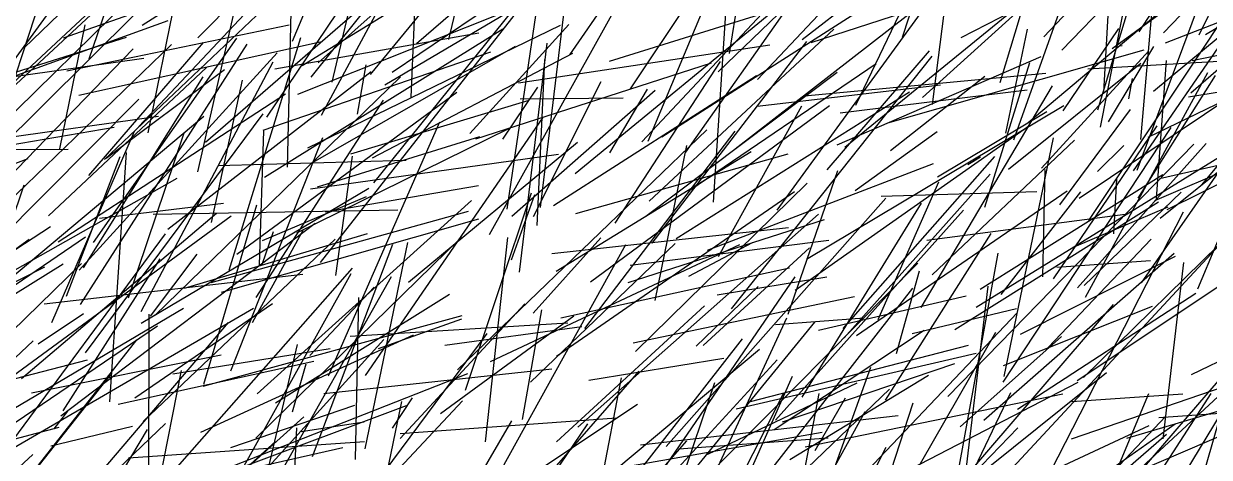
# Model space of a CAD drawing. Header units: metres. Extents: x 0 to 1019, y 0 to 619.
# Drawn here: x 669.5 to 760.2, y 203.3 to 236.4 of the extents above; entities that cross this region are included whole.
import ezdxf

# ---------------------------------------------------------------- set-up
doc = ezdxf.new("R2010")
doc.units = ezdxf.units.M

msp = doc.modelspace()

# ---------------------------------------------------------------- linework, layer by layer
at = {"color": 140}
msp.add_line((754.845, 235.82), (766.588, 254.036), dxfattribs=at)
at = {"color": 25}
for p, q in [((759.431, 235.589), (768.913, 254.82)), ((750.627, 216.418), (758.053, 223.543))]:
    msp.add_line(p, q, dxfattribs=at)
at = {"color": 183}
for p, q in [((669.547, 234.579), (687.771, 252.197)), ((684.388, 225.593), (698.776, 226.002)), ((710.278, 204.473), (721.588, 214.868)), ((741.271, 189.994), (756.882, 206.427))]:
    msp.add_line(p, q, dxfattribs=at)
at = {"color": 156}
for p, q in [((690.061, 235.105), (697.49, 252.785)), ((751.664, 225.129), (753.659, 227.123))]:
    msp.add_line(p, q, dxfattribs=at)
at = {"color": 110}
for p, q in [((691.499, 232.348), (706.423, 251.001)), ((710.608, 213.937), (728.08, 217.757))]:
    msp.add_line(p, q, dxfattribs=at)
at = {"color": 42}
for p, q in [((699.556, 234.915), (717.396, 250.37)), ((738.263, 230.799), (756.643, 247.409)), ((683.846, 201.967), (703.49, 209.697))]:
    msp.add_line(p, q, dxfattribs=at)
at = {"color": 29}
for p, q in [((711.285, 234.044), (722.935, 251.004)), ((750.114, 216.238), (759.968, 227.275))]:
    msp.add_line(p, q, dxfattribs=at)
at = {"color": 210}
for p, q in [((736.745, 235.393), (741.815, 250.992)), ((672.261, 226.866), (674.217, 236.336)), ((678.01, 207.815), (688.551, 215.046)), ((688.768, 207.449), (702.072, 215.752))]:
    msp.add_line(p, q, dxfattribs=at)
at = {"color": 248}
for p, q in [((674.52, 233.746), (680.076, 249.95)), ((748.931, 234.41), (763.595, 249.574)), ((753.337, 234.736), (753.546, 234.766)), ((722.668, 218.634), (729.037, 230.16))]:
    msp.add_line(p, q, dxfattribs=at)
at = {"color": 150}
for p, q in [((729.054, 235.221), (747.95, 249.856)), ((669.352, 209.313), (684.252, 221.946))]:
    msp.add_line(p, q, dxfattribs=at)
at = {"color": 3}
msp.add_line((751.69, 229.838), (757.641, 249.708), dxfattribs=at)
at = {"color": 144}
for p, q in [((756.689, 235.723), (770.125, 249.859)), ((758.896, 233.605), (765.168, 234.916)), ((735.248, 201.303), (750.171, 209.026))]:
    msp.add_line(p, q, dxfattribs=at)
at = {"color": 192}
msp.add_line((692.277, 229.43), (702.777, 248.944), dxfattribs=at)
at = {"color": 64}
for p, q in [((723.506, 234.164), (725.923, 249.187)), ((729.739, 234.998), (744.37, 239.739)), ((744.436, 209.023), (757.276, 228.485)), ((659.902, 204.433), (673.932, 218.105))]:
    msp.add_line(p, q, dxfattribs=at)
at = {"color": 77}
for p, q in [((678.316, 228.562), (697.003, 248.489)), ((708.265, 209.021), (719.333, 219.634)), ((722.551, 215.697), (730.951, 217.089))]:
    msp.add_line(p, q, dxfattribs=at)
at = {"color": 62}
for p, q in [((702.029, 235.226), (705.152, 248.423)), ((748.77, 222.571), (754.184, 229.868))]:
    msp.add_line(p, q, dxfattribs=at)
at = {"color": 74}
for p, q in [((715.927, 231.44), (726.994, 248.085)), ((729.247, 230.92), (747.708, 232.66)), ((721.57, 201.596), (737.92, 218.11))]:
    msp.add_line(p, q, dxfattribs=at)
at = {"color": 142}
for p, q in [((752.772, 234.523), (771.299, 248.062)), ((740.851, 201.277), (744.065, 218.88)), ((728.119, 203.115), (738.724, 209.57))]:
    msp.add_line(p, q, dxfattribs=at)
at = {"color": 124}
msp.add_line((755.939, 231.269), (775.641, 247.663), dxfattribs=at)
at = {"color": 226}
for p, q in [((666.59, 229.94), (684.63, 246.735)), ((733.16, 230.209), (740.62, 245.769)), ((723.648, 214.631), (739.009, 233.943))]:
    msp.add_line(p, q, dxfattribs=at)
at = {"color": 122}
msp.add_line((678.569, 236.323), (694.971, 246.707), dxfattribs=at)
at = {"color": 181}
for p, q in [((679.022, 228.093), (682.983, 247.446)), ((680.536, 220.716), (696.096, 232.769))]:
    msp.add_line(p, q, dxfattribs=at)
at = {"color": 67}
for p, q in [((682.838, 235.361), (694.462, 247.138)), ((752.504, 228.933), (755.962, 234.691)), ((717.101, 221.724), (731.736, 232.728)), ((751.6, 199.335), (767.251, 213.84)), ((671.832, 193.459), (678.981, 205.407))]:
    msp.add_line(p, q, dxfattribs=at)
at = {"color": 106}
for p, q in [((725.647, 232.155), (739.433, 246.807)), ((687.919, 224.703), (706.165, 236.038)), ((687.289, 215.491), (697.044, 230.591)), ((663.768, 215.864), (671.551, 220.923)), ((719.315, 195.355), (727.875, 213.953))]:
    msp.add_line(p, q, dxfattribs=at)
at = {"color": 133}
for p, q in [((744.196, 231.94), (748.882, 247.375)), ((711.886, 205.591), (730.317, 221.858)), ((751.037, 200.627), (766.647, 207.335))]:
    msp.add_line(p, q, dxfattribs=at)
at = {"color": 188}
msp.add_line((758.798, 231.144), (777.634, 247.52), dxfattribs=at)
at = {"color": 53}
for p, q in [((693.117, 231.957), (696.477, 246.395)), ((752.627, 201.3), (756.919, 205.051))]:
    msp.add_line(p, q, dxfattribs=at)
at = {"color": 73}
for p, q in [((696.044, 232.552), (707.29, 246.228)), ((674.085, 217.768), (683.229, 232.374))]:
    msp.add_line(p, q, dxfattribs=at)
at = {"color": 135}
for p, q in [((665.757, 228.887), (683.174, 245.022)), ((755.025, 216.626), (764.571, 230.348)), ((680.914, 209.663), (692.957, 211.606)), ((692.471, 208.145), (709.918, 210.047))]:
    msp.add_line(p, q, dxfattribs=at)
at = {"color": 244}
msp.add_line((747.539, 235.426), (757.298, 245.696), dxfattribs=at)
at = {"color": 253}
for p, q in [((752.125, 231.196), (752.958, 245.557)), ((754.971, 227.584), (756.42, 244.489))]:
    msp.add_line(p, q, dxfattribs=at)
at = {"color": 127}
for p, q in [((663.584, 226.543), (676.434, 244.139)), ((746.353, 228.868), (760.391, 240.703)), ((721.822, 219.108), (739.116, 225.737))]:
    msp.add_line(p, q, dxfattribs=at)
at = {"color": 28}
for p, q in [((664.363, 225.311), (683.836, 244.45)), ((722.63, 232.762), (728.84, 238.737)), ((689.757, 191.138), (690.403, 205.538))]:
    msp.add_line(p, q, dxfattribs=at)
at = {"color": 163}
for p, q in [((682.82, 225.107), (687.155, 244.132)), ((665.157, 211.101), (669.535, 224.112)), ((710.833, 192.955), (727.145, 210.728))]:
    msp.add_line(p, q, dxfattribs=at)
at = {"color": 7}
for p, q in [((697.698, 232.72), (715.492, 244.744)), ((745.257, 227.549), (750.291, 241.75))]:
    msp.add_line(p, q, dxfattribs=at)
at = {"color": 16}
msp.add_line((688.119, 229.287), (697.567, 243.346), dxfattribs=at)
at = {"color": 14}
for p, q in [((717.271, 227.459), (723.925, 243.386)), ((735.429, 207.656), (743.514, 220.381))]:
    msp.add_line(p, q, dxfattribs=at)
at = {"color": 51}
for p, q in [((754.689, 225.22), (761.366, 243.148)), ((692.221, 218.164), (707.879, 238.14))]:
    msp.add_line(p, q, dxfattribs=at)
at = {"color": 134}
for p, q in [((667.189, 227.324), (672.206, 242.609)), ((678.638, 206.004), (693.342, 219.952))]:
    msp.add_line(p, q, dxfattribs=at)
at = {"color": 94}
for p, q in [((672.551, 235.361), (692.464, 242.372)), ((690.079, 206.742), (691.11, 210.421))]:
    msp.add_line(p, q, dxfattribs=at)
at = {"color": 112}
for p, q in [((689.676, 225.472), (690.075, 242.157)), ((699.16, 230.806), (699.467, 237.942))]:
    msp.add_line(p, q, dxfattribs=at)
at = {"color": 61}
msp.add_line((692.03, 233.426), (702.785, 243.045), dxfattribs=at)
at = {"color": 49}
for p, q in [((716.796, 227.388), (731.396, 242.973)), ((687.824, 228.283), (705.256, 234.291))]:
    msp.add_line(p, q, dxfattribs=at)
at = {"color": 76}
for p, q in [((739.035, 230.247), (740.572, 242.401)), ((687.744, 218.016), (688.617, 220.54)), ((721.35, 194.693), (735.748, 208.495)), ((729.814, 189.252), (745.556, 205.527))]:
    msp.add_line(p, q, dxfattribs=at)
at = {"color": 89}
for p, q in [((741.234, 235.371), (754.643, 242.293)), ((720.478, 223.696), (734.726, 233.378))]:
    msp.add_line(p, q, dxfattribs=at)
at = {"color": 90}
for p, q in [((754.407, 225.178), (766.496, 242.767)), ((731.038, 201.669), (733.892, 206.769))]:
    msp.add_line(p, q, dxfattribs=at)
at = {"color": 34}
msp.add_line((675.7, 226.036), (692.408, 241.901), dxfattribs=at)
at = {"color": 65}
for p, q in [((696.3, 224.255), (710.265, 241.618)), ((674.835, 219.707), (685.821, 235.324)), ((747.678, 189.244), (755.585, 208.163))]:
    msp.add_line(p, q, dxfattribs=at)
at = {"color": 147}
for p, q in [((706.481, 222.244), (709.41, 241.984)), ((744.291, 215.715), (750.387, 223.587))]:
    msp.add_line(p, q, dxfattribs=at)
at = {"color": 109}
for p, q in [((722.289, 222.79), (723.499, 241.662)), ((658.961, 211.188), (678.312, 230.66))]:
    msp.add_line(p, q, dxfattribs=at)
at = {"color": 143}
for p, q in [((751.882, 228.519), (754.532, 241.923)), ((733.21, 212.6), (749.33, 223.644)), ((735.114, 223.256), (747.013, 223.59)), ((681.802, 216.218), (695.801, 220.391)), ((676.74, 207.334), (691.708, 210.619))]:
    msp.add_line(p, q, dxfattribs=at)
at = {"color": 250}
for p, q in [((683.411, 227.384), (698.424, 240.385)), ((707.485, 230.693), (715.363, 230.772))]:
    msp.add_line(p, q, dxfattribs=at)
at = {"color": 56}
for p, q in [((697.126, 231.768), (711.796, 240.419)), ((679.054, 200.056), (694.654, 217.742)), ((720.116, 190.964), (728.327, 209.491))]:
    msp.add_line(p, q, dxfattribs=at)
at = {"color": 71}
for p, q in [((711.7, 224.968), (730.681, 240.588)), ((706.814, 218.389), (708.617, 223.359)), ((733.288, 194.39), (743.864, 212.845))]:
    msp.add_line(p, q, dxfattribs=at)
at = {"color": 202}
msp.add_line((718.329, 227.779), (738.106, 240.431), dxfattribs=at)
at = {"color": 52}
for p, q in [((727.135, 222.169), (740.593, 240.644)), ((729.05, 207.865), (738.199, 222.716))]:
    msp.add_line(p, q, dxfattribs=at)
at = {"color": 241}
for p, q in [((756.854, 234.961), (771.985, 240.872)), ((711.756, 221.926), (728, 226.482)), ((690.727, 205.254), (695.561, 205.979))]:
    msp.add_line(p, q, dxfattribs=at)
at = {"color": 217}
for p, q in [((690.8, 233.226), (702.333, 240.324)), ((685.345, 209.895), (692.402, 227.732)), ((666.071, 207.608), (685.369, 221.753))]:
    msp.add_line(p, q, dxfattribs=at)
at = {"color": 205}
for p, q in [((705.142, 220.311), (715.99, 239.817)), ((742.677, 216.145), (756.651, 224.896)), ((679.417, 221.857), (698.123, 222.196)), ((702.53, 193.775), (716.587, 209.864))]:
    msp.add_line(p, q, dxfattribs=at)
at = {"color": 2}
msp.add_line((720.17, 226.597), (729.316, 239.627), dxfattribs=at)
at = {"color": 242}
for p, q in [((750.991, 221.372), (763.133, 239.689)), ((740.9, 196.413), (743.277, 216.373))]:
    msp.add_line(p, q, dxfattribs=at)
at = {"color": 136}
msp.add_line((709.051, 222.371), (711.024, 238.766), dxfattribs=at)
at = {"color": 48}
for p, q in [((714.324, 233.555), (732.565, 239.257)), ((731.75, 227.179), (747.347, 233.915)), ((671.08, 215.018), (690.873, 217.284))]:
    msp.add_line(p, q, dxfattribs=at)
at = {"color": 72}
msp.add_line((690.487, 231.039), (707.672, 237.864), dxfattribs=at)
at = {"color": 118}
msp.add_line((723.941, 226.86), (738.735, 238.352), dxfattribs=at)
at = {"color": 107}
for p, q in [((732.325, 226.996), (746.375, 238.455)), ((663.455, 212.747), (683.29, 229.365)), ((756.665, 204.699), (758.245, 218.177))]:
    msp.add_line(p, q, dxfattribs=at)
at = {"color": 232}
msp.add_line((759.904, 235.612), (763.992, 238.014), dxfattribs=at)
at = {"color": 55}
for p, q in [((659.991, 219.286), (678.057, 237.221)), ((667.803, 215.754), (674.228, 220.124)), ((716.681, 204.241), (736.411, 206.476))]:
    msp.add_line(p, q, dxfattribs=at)
at = {"color": 129}
msp.add_line((666.664, 231.657), (680.557, 236.664), dxfattribs=at)
at = {"color": 5}
for p, q in [((672.812, 232.839), (689.809, 236.354)), ((727.214, 191.305), (730.353, 208.156))]:
    msp.add_line(p, q, dxfattribs=at)
at = {"color": 137}
for p, q in [((691.241, 226.935), (710.564, 236.323)), ((708.508, 221.693), (713.676, 232.022)), ((727.024, 206.11), (741.391, 222.184))]:
    msp.add_line(p, q, dxfattribs=at)
at = {"color": 161}
msp.add_line((703.628, 228.035), (711.221, 236.382), dxfattribs=at)
at = {"color": 151}
msp.add_line((717.343, 222.864), (731.494, 236.015), dxfattribs=at)
at = {"color": 236}
for p, q in [((744.634, 228.072), (746.294, 236.007)), ((743.021, 222.399), (746.475, 233.467)), ((698.295, 204.716), (707.852, 215.02))]:
    msp.add_line(p, q, dxfattribs=at)
at = {"color": 245}
for p, q in [((749.035, 229.763), (753.276, 236.055)), ((678.489, 214.424), (688.598, 233.522))]:
    msp.add_line(p, q, dxfattribs=at)
at = {"color": 193}
for p, q in [((755.518, 227.758), (773.402, 236.371)), ((710.246, 217.505), (725.165, 226.654))]:
    msp.add_line(p, q, dxfattribs=at)
at = {"color": 98}
for p, q in [((659.706, 229.831), (677.371, 235.389)), ((674.248, 211.273), (687.826, 229.55))]:
    msp.add_line(p, q, dxfattribs=at)
at = {"color": 108}
for p, q in [((673.736, 230.963), (692.188, 235.046)), ((668.784, 204.036), (687.096, 214.669)), ((681.594, 197.979), (690.932, 206.381))]:
    msp.add_line(p, q, dxfattribs=at)
at = {"color": 200}
msp.add_line((674.486, 224.822), (683.265, 234.99), dxfattribs=at)
at = {"color": 18}
for p, q in [((685.226, 217.594), (690.705, 235.363)), ((712.868, 216.703), (731.158, 230.178)), ((727.992, 214.216), (731.795, 225.199)), ((683.292, 208.88), (687.33, 222.582)), ((717.789, 188.744), (727.643, 208.153))]:
    msp.add_line(p, q, dxfattribs=at)
at = {"color": 214}
for p, q in [((688.732, 232.981), (704.318, 235.74)), ((724.652, 199.717), (737.535, 216.204))]:
    msp.add_line(p, q, dxfattribs=at)
at = {"color": 46}
for p, q in [((707.438, 217.432), (709.545, 234.936)), ((745.164, 202.504), (761.671, 220.264)), ((724.023, 206.992), (742.374, 211.238))]:
    msp.add_line(p, q, dxfattribs=at)
at = {"color": 178}
msp.add_line((717.597, 219.662), (729.429, 235.075), dxfattribs=at)
at = {"color": 99}
for p, q in [((759.631, 224.116), (769.106, 235.46)), ((693.38, 217.168), (694.661, 226.301)), ((687.786, 219.849), (695.735, 223.231))]:
    msp.add_line(p, q, dxfattribs=at)
at = {"color": 171}
msp.add_line((659.513, 215.554), (677.892, 234.5), dxfattribs=at)
at = {"color": 45}
msp.add_line((663.291, 217.963), (680.815, 234.828), dxfattribs=at)
at = {"color": 213}
msp.add_line((673.743, 217.579), (688.897, 234.215), dxfattribs=at)
at = {"color": 138}
for p, q in [((673.858, 214.952), (686.593, 234.866)), ((747.378, 225.387), (755.569, 234.352)), ((714.767, 221.189), (722.802, 233.542))]:
    msp.add_line(p, q, dxfattribs=at)
at = {"color": 219}
for p, q in [((691.474, 225.748), (707.125, 234.711)), ((733.124, 223.67), (739.397, 228.2)), ((749.701, 207.535), (758.192, 208.126))]:
    msp.add_line(p, q, dxfattribs=at)
at = {"color": 182}
msp.add_line((696.201, 226.186), (711.526, 234.185), dxfattribs=at)
at = {"color": 128}
for p, q in [((707.359, 231.91), (726.588, 234.808)), ((683.246, 208.721), (703.044, 214.122)), ((730.045, 203.803), (732.367, 207.832))]:
    msp.add_line(p, q, dxfattribs=at)
at = {"color": 255}
for p, q in [((730.96, 225.26), (738.806, 234.359)), ((671.832, 205.464), (672.882, 206.816))]:
    msp.add_line(p, q, dxfattribs=at)
at = {"color": 54}
for p, q in [((735.615, 228.84), (755.22, 234.421)), ((691.341, 194.456), (704.951, 212.732))]:
    msp.add_line(p, q, dxfattribs=at)
at = {"color": 19}
for p, q in [((667.302, 232.182), (678.703, 233.805)), ((654.159, 200.839), (672.226, 205.571))]:
    msp.add_line(p, q, dxfattribs=at)
at = {"color": 50}
msp.add_line((695.04, 229.517), (695.704, 233.294), dxfattribs=at)
at = {"color": 201}
msp.add_line((704.084, 227.629), (722.127, 233.431), dxfattribs=at)
at = {"color": 199}
for p, q in [((708.8, 221.004), (709.366, 233.689)), ((694.478, 212.535), (711.129, 213.548))]:
    msp.add_line(p, q, dxfattribs=at)
at = {"color": 32}
for p, q in [((744.848, 225.317), (754.963, 233.411)), ((664.325, 215.061), (681.252, 224.623)), ((738.863, 197.934), (755.599, 205.699))]:
    msp.add_line(p, q, dxfattribs=at)
at = {"color": 228}
for p, q in [((750.903, 232.968), (764.521, 233.786)), ((726.91, 205.402), (738.381, 212.998))]:
    msp.add_line(p, q, dxfattribs=at)
at = {"color": 80}
msp.add_line((756.177, 223.075), (756.941, 233.626), dxfattribs=at)
at = {"color": 198}
for p, q in [((671.414, 221.74), (683.484, 233.07)), ((734.869, 213.809), (739.512, 224.346)), ((691.601, 203.344), (697.736, 219.581)), ((701.712, 211.849), (712.2, 213.286))]:
    msp.add_line(p, q, dxfattribs=at)
at = {"color": 164}
msp.add_line((675.829, 226.147), (684.863, 232.92), dxfattribs=at)
at = {"color": 187}
msp.add_line((679.54, 214.12), (698.329, 232.359), dxfattribs=at)
at = {"color": 220}
for p, q in [((710.025, 222.522), (725.564, 232.472)), ((671.673, 213.587), (677.993, 228.216))]:
    msp.add_line(p, q, dxfattribs=at)
at = {"color": 251}
for p, q in [((735.827, 226.732), (743.027, 232.413)), ((712.443, 213.134), (723.937, 228.212)), ((701.397, 206.622), (711.596, 214.102)), ((712.738, 209.172), (723.075, 210.861))]:
    msp.add_line(p, q, dxfattribs=at)
at = {"color": 26}
for p, q in [((750.729, 215.515), (760.105, 232.697)), ((697.736, 190.538), (706.854, 206.068))]:
    msp.add_line(p, q, dxfattribs=at)
at = {"color": 229}
for p, q in [((754.038, 230.684), (754.334, 232.243)), ((729.396, 218.415), (749.069, 230.164)), ((672.361, 206.442), (691.808, 221.19)), ((659.846, 199.835), (679.742, 213.341)), ((674.844, 199.718), (693.92, 204.035))]:
    msp.add_line(p, q, dxfattribs=at)
at = {"color": 212}
msp.add_line((754.764, 223.087), (760.67, 232.464), dxfattribs=at)
at = {"color": 215}
for p, q in [((758.62, 230.835), (771.693, 232.966)), ((749.654, 204.697), (763.936, 209.582))]:
    msp.add_line(p, q, dxfattribs=at)
at = {"color": 9}
msp.add_line((683.866, 221.24), (686.237, 232.121), dxfattribs=at)
at = {"color": 230}
msp.add_line((706.15, 227.605), (708.842, 231.572), dxfattribs=at)
at = {"color": 111}
for p, q in [((706.858, 221.714), (717.817, 231.352)), ((677.885, 191.31), (681.59, 209.922))]:
    msp.add_line(p, q, dxfattribs=at)
at = {"color": 58}
for p, q in [((714.346, 226.546), (717.229, 231.414)), ((690.403, 220.43), (706.626, 228.423)), ((732.266, 212.416), (743.436, 224.915)), ((748.071, 202.223), (758.235, 222.057)), ((704.835, 204.456), (706.539, 220.092)), ((705.422, 201.213), (715.571, 219.536)), ((736.283, 211.217), (738.033, 217.53))]:
    msp.add_line(p, q, dxfattribs=at)
at = {"color": 83}
msp.add_line((725.626, 230.118), (739.636, 231.757), dxfattribs=at)
at = {"color": 105}
for p, q in [((731.973, 229.605), (746.273, 231.377)), ((717.822, 215.267), (720.244, 227.115))]:
    msp.add_line(p, q, dxfattribs=at)
at = {"color": 24}
for p, q in [((738.176, 214.737), (748.214, 231.674)), ((672.144, 219.746), (689.538, 231.073))]:
    msp.add_line(p, q, dxfattribs=at)
at = {"color": 31}
for p, q in [((750.254, 223.092), (763.044, 231.674)), ((694.803, 198.79), (703.068, 207.594))]:
    msp.add_line(p, q, dxfattribs=at)
at = {"color": 88}
for p, q in [((685.809, 218.817), (702.63, 231.198)), ((745.772, 212.685), (757.607, 218.652))]:
    msp.add_line(p, q, dxfattribs=at)
at = {"color": 211}
msp.add_line((694.543, 226.475), (708.176, 230.576), dxfattribs=at)
at = {"color": 189}
for p, q in [((719.428, 220.014), (737.265, 231.211)), ((670.616, 211.966), (674.076, 214.285))]:
    msp.add_line(p, q, dxfattribs=at)
at = {"color": 36}
msp.add_line((756.99, 222.215), (774.433, 230.934), dxfattribs=at)
at = {"color": 174}
msp.add_line((739.421, 224.732), (747.784, 229.716), dxfattribs=at)
at = {"color": 234}
msp.add_line((660.579, 226.665), (679.814, 229.37), dxfattribs=at)
at = {"color": 246}
for p, q in [((692.824, 209.501), (701.341, 228.935)), ((742.382, 214.747), (761.316, 226.444))]:
    msp.add_line(p, q, dxfattribs=at)
at = {"color": 149}
for p, q in [((695.644, 209.536), (709.215, 229.238)), ((748.545, 217.814), (755.707, 218.327)), ((651.237, 186.061), (670.207, 203.492))]:
    msp.add_line(p, q, dxfattribs=at)
at = {"color": 6}
for p, q in [((728.536, 216.068), (746.466, 228.672)), ((687.362, 208.143), (703.753, 222.92))]:
    msp.add_line(p, q, dxfattribs=at)
at = {"color": 4}
for p, q in [((748.297, 216.911), (756.22, 228.629)), ((692.568, 222.041), (704.289, 224.051)), ((694.402, 187.868), (698.431, 207.547))]:
    msp.add_line(p, q, dxfattribs=at)
at = {"color": 116}
for p, q in [((756.034, 222.911), (769.737, 228.781)), ((740.74, 213.059), (756.319, 222.803)), ((661.692, 191.284), (676.165, 209.603))]:
    msp.add_line(p, q, dxfattribs=at)
at = {"color": 166}
msp.add_line((665.423, 226.641), (676.436, 228.531), dxfattribs=at)
at = {"color": 131}
for p, q in [((677.525, 215.472), (681.771, 228.076)), ((737.471, 212.743), (745.445, 214.663))]:
    msp.add_line(p, q, dxfattribs=at)
at = {"color": 101}
msp.add_line((687.546, 217.986), (687.869, 228.241), dxfattribs=at)
at = {"color": 102}
for p, q in [((691.98, 223.956), (704.408, 227.818)), ((744.502, 209.455), (748.29, 227.712))]:
    msp.add_line(p, q, dxfattribs=at)
at = {"color": 162}
for p, q in [((702.694, 209.97), (721.758, 228.326)), ((741.159, 205.607), (748.907, 212.526)), ((713.598, 202.211), (730.592, 205.193))]:
    msp.add_line(p, q, dxfattribs=at)
at = {"color": 117}
for p, q in [((657.289, 226.714), (672.897, 226.849)), ((663.402, 207.91), (674.399, 210.724)), ((671.596, 204.165), (677.843, 205.663))]:
    msp.add_line(p, q, dxfattribs=at)
at = {"color": 233}
msp.add_line((698.938, 216.672), (711.873, 227.371), dxfattribs=at)
at = {"color": 38}
for p, q in [((739.017, 217.228), (749.887, 227.514)), ((687.021, 213.576), (690.916, 220.708)), ((729.183, 195.879), (734.307, 210.18))]:
    msp.add_line(p, q, dxfattribs=at)
at = {"color": 37}
msp.add_line((740.211, 207.927), (759.031, 227.232), dxfattribs=at)
at = {"color": 167}
for p, q in [((756.383, 224.602), (769.278, 227.54)), ((756.354, 206.311), (761.768, 206.694))]:
    msp.add_line(p, q, dxfattribs=at)
at = {"color": 86}
for p, q in [((756.453, 221.556), (763.665, 227.365)), ((677.525, 203.227), (695.585, 204.477))]:
    msp.add_line(p, q, dxfattribs=at)
at = {"color": 195}
for p, q in [((759.337, 216.16), (763.751, 226.749)), ((698.304, 205.101), (714.859, 206.307))]:
    msp.add_line(p, q, dxfattribs=at)
at = {"color": 208}
msp.add_line((665.941, 224.64), (669.86, 226.128), dxfattribs=at)
at = {"color": 157}
for p, q in [((672.784, 215.596), (676.895, 226.268)), ((679.2, 214.081), (682.776, 218.821)), ((753.907, 204.742), (769.871, 209.503)), ((673.412, 199.251), (680.358, 205.852))]:
    msp.add_line(p, q, dxfattribs=at)
at = {"color": 169}
msp.add_line((676.109, 207.512), (677.365, 226.586), dxfattribs=at)
at = {"color": 176}
for p, q in [((691.437, 223.81), (710.409, 226.454)), ((721.48, 211.815), (729.609, 219.3)), ((674.775, 201.384), (685.174, 213.593))]:
    msp.add_line(p, q, dxfattribs=at)
at = {"color": 87}
msp.add_line((732.192, 213.127), (743.796, 226.281), dxfattribs=at)
at = {"color": 104}
msp.add_line((741.727, 225.676), (742.714, 226.247), dxfattribs=at)
at = {"color": 225}
msp.add_line((747.475, 217.077), (747.656, 225.279), dxfattribs=at)
at = {"color": 254}
for p, q in [((716.311, 211.369), (729.447, 224.231)), ((684.644, 215.898), (704.317, 221.509))]:
    msp.add_line(p, q, dxfattribs=at)
at = {"color": 252}
msp.add_line((752.906, 220.366), (753.134, 224.552), dxfattribs=at)
at = {"color": 84}
msp.add_line((678.504, 213.537), (695.913, 223.862), dxfattribs=at)
at = {"color": 8}
msp.add_line((703.318, 208.406), (708.355, 223.502), dxfattribs=at)
at = {"color": 15}
for p, q in [((710.267, 211.012), (728.464, 223.6)), ((715.902, 217.979), (731.092, 219.872))]:
    msp.add_line(p, q, dxfattribs=at)
at = {"color": 209}
msp.add_line((675.308, 221.562), (684.79, 222.711), dxfattribs=at)
at = {"color": 159}
for p, q in [((718.652, 204.102), (735.472, 223.095)), ((667.896, 203.491), (680.356, 220.362))]:
    msp.add_line(p, q, dxfattribs=at)
at = {"color": 180}
for p, q in [((749.872, 219.373), (757.051, 222.438)), ((707.671, 206.161), (709.152, 214.565)), ((685.346, 204.03), (694.846, 207.275))]:
    msp.add_line(p, q, dxfattribs=at)
at = {"color": 237}
for p, q in [((750.578, 209.375), (763.701, 222.239)), ((744.472, 210.297), (755.858, 214.825))]:
    msp.add_line(p, q, dxfattribs=at)
at = {"color": 22}
msp.add_line((683.843, 216.646), (703.546, 222.085), dxfattribs=at)
at = {"color": 184}
for p, q in [((715.75, 216.654), (730.777, 221.464)), ((696.644, 211.596), (703.036, 213.877))]:
    msp.add_line(p, q, dxfattribs=at)
at = {"color": 121}
msp.add_line((738.604, 219.892), (753.775, 221.86), dxfattribs=at)
at = {"color": 222}
msp.add_line((750.102, 209.153), (768.987, 221.744), dxfattribs=at)
at = {"color": 33}
for p, q in [((709.9, 218.851), (728.024, 220.853)), ((727.567, 205.982), (740.729, 210.447))]:
    msp.add_line(p, q, dxfattribs=at)
at = {"color": 247}
for p, q in [((654.785, 208.987), (669.937, 219.96)), ((684.968, 200.092), (694.556, 217.34))]:
    msp.add_line(p, q, dxfattribs=at)
at = {"color": 203}
for p, q in [((687.258, 204.745), (702.989, 220.121)), ((658.268, 209.246), (672.535, 218.08)), ((694.882, 203.12), (695.145, 215.495))]:
    msp.add_line(p, q, dxfattribs=at)
at = {"color": 249}
msp.add_line((695.633, 203.934), (698.902, 219.71), dxfattribs=at)
at = {"color": 152}
for p, q in [((705.228, 210.606), (724.294, 219.553)), ((712.032, 196.352), (724.494, 212.334))]:
    msp.add_line(p, q, dxfattribs=at)
at = {"color": 191}
msp.add_line((708.474, 214.298), (713.657, 220.063), dxfattribs=at)
at = {"color": 197}
for p, q in [((720.393, 217.121), (725.26, 219.689)), ((681.927, 195.595), (697.059, 212.295))]:
    msp.add_line(p, q, dxfattribs=at)
at = {"color": 185}
msp.add_line((747.885, 211.665), (755.757, 219.95), dxfattribs=at)
at = {"color": 27}
msp.add_line((742.967, 206.123), (757.514, 218.896), dxfattribs=at)
at = {"color": 100}
msp.add_line((653.954, 209.255), (671.119, 217.831), dxfattribs=at)
at = {"color": 57}
msp.add_line((672.527, 206.837), (679.956, 218.442), dxfattribs=at)
at = {"color": 79}
for p, q in [((687.855, 199.796), (697.634, 217.099)), ((673.804, 190.943), (688.779, 204.489))]:
    msp.add_line(p, q, dxfattribs=at)
at = {"color": 141}
msp.add_line((716.041, 198.873), (728.518, 217.088), dxfattribs=at)
at = {"color": 123}
msp.add_line((691.406, 211.061), (696.331, 216.283), dxfattribs=at)
at = {"color": 119}
msp.add_line((720.956, 211.764), (725.693, 216.332), dxfattribs=at)
at = {"color": 155}
for p, q in [((716.124, 212.042), (733.07, 215.571)), ((730.311, 212.99), (741.604, 215.621))]:
    msp.add_line(p, q, dxfattribs=at)
at = {"color": 132}
msp.add_line((741.343, 201.52), (752.879, 214.967), dxfattribs=at)
at = {"color": 43}
msp.add_line((745.525, 206.962), (759.167, 215.834), dxfattribs=at)
at = {"color": 40}
for p, q in [((666.625, 205.766), (681.743, 214.686)), ((683.056, 205.204), (699.321, 212.635))]:
    msp.add_line(p, q, dxfattribs=at)
at = {"color": 35}
msp.add_line((679.08, 197.527), (679.103, 214.222), dxfattribs=at)
at = {"color": 146}
msp.add_line((726.503, 194.348), (745.517, 214.335), dxfattribs=at)
at = {"color": 17}
msp.add_line((716.587, 197.185), (730.017, 213.605), dxfattribs=at)
at = {"color": 59}
for p, q in [((727.012, 213.436), (733.793, 213.944)), ((749.168, 195.488), (761.845, 210.223)), ((697.712, 205.499), (699.262, 207.83))]:
    msp.add_line(p, q, dxfattribs=at)
at = {"color": 165}
msp.add_line((663.127, 193.149), (678.159, 212.253), dxfattribs=at)
at = {"color": 243}
msp.add_line((758.852, 209.61), (765.219, 212.685), dxfattribs=at)
at = {"color": 23}
msp.add_line((667.035, 209.171), (670.245, 212.19), dxfattribs=at)
at = {"color": 60}
msp.add_line((686.099, 193.41), (690.462, 211.909), dxfattribs=at)
at = {"color": 218}
msp.add_line((707.83, 196.565), (725.796, 211.535), dxfattribs=at)
at = {"color": 227}
msp.add_line((725.105, 207.542), (741.787, 211.853), dxfattribs=at)
at = {"color": 153}
msp.add_line((670.113, 208.198), (684.617, 211.1), dxfattribs=at)
at = {"color": 179}
msp.add_line((736.913, 197.396), (752.335, 209.772), dxfattribs=at)
at = {"color": 235}
for p, q in [((753.708, 194.453), (763.33, 210.302)), ((729.302, 204.088), (748.988, 208.135))]:
    msp.add_line(p, q, dxfattribs=at)
at = {"color": 39}
msp.add_line((711.43, 189.629), (715.25, 209.365), dxfattribs=at)
at = {"color": 75}
msp.add_line((716.858, 192.734), (722.374, 209.005), dxfattribs=at)
at = {"color": 113}
for p, q in [((721.84, 203.505), (733.279, 208.97)), ((705.924, 195.878), (712.664, 205.844))]:
    msp.add_line(p, q, dxfattribs=at)
at = {"color": 177}
msp.add_line((738.547, 194.784), (745.028, 208.228), dxfattribs=at)
at = {"color": 21}
msp.add_line((750.386, 192.758), (760.341, 208.156), dxfattribs=at)
at = {"color": 68}
msp.add_line((758.308, 196.988), (761.44, 207.806), dxfattribs=at)
at = {"color": 120}
msp.add_line((686.063, 202.471), (698.787, 207.233), dxfattribs=at)
at = {"color": 91}
msp.add_line((703.631, 198.806), (716.453, 207.349), dxfattribs=at)
at = {"color": 216}
msp.add_line((735.072, 199.797), (737.548, 207.455), dxfattribs=at)
at = {"color": 78}
msp.add_line((750.396, 200.774), (757.594, 205.835), dxfattribs=at)
at = {"color": 44}
msp.add_line((705.577, 187.864), (720.244, 204.546), dxfattribs=at)
at = {"color": 186}
msp.add_line((719.62, 203.913), (731.05, 204.762), dxfattribs=at)
at = {"color": 47}
msp.add_line((731.018, 195.264), (735.475, 204.052), dxfattribs=at)

doc.saveas('drawing.dxf')
